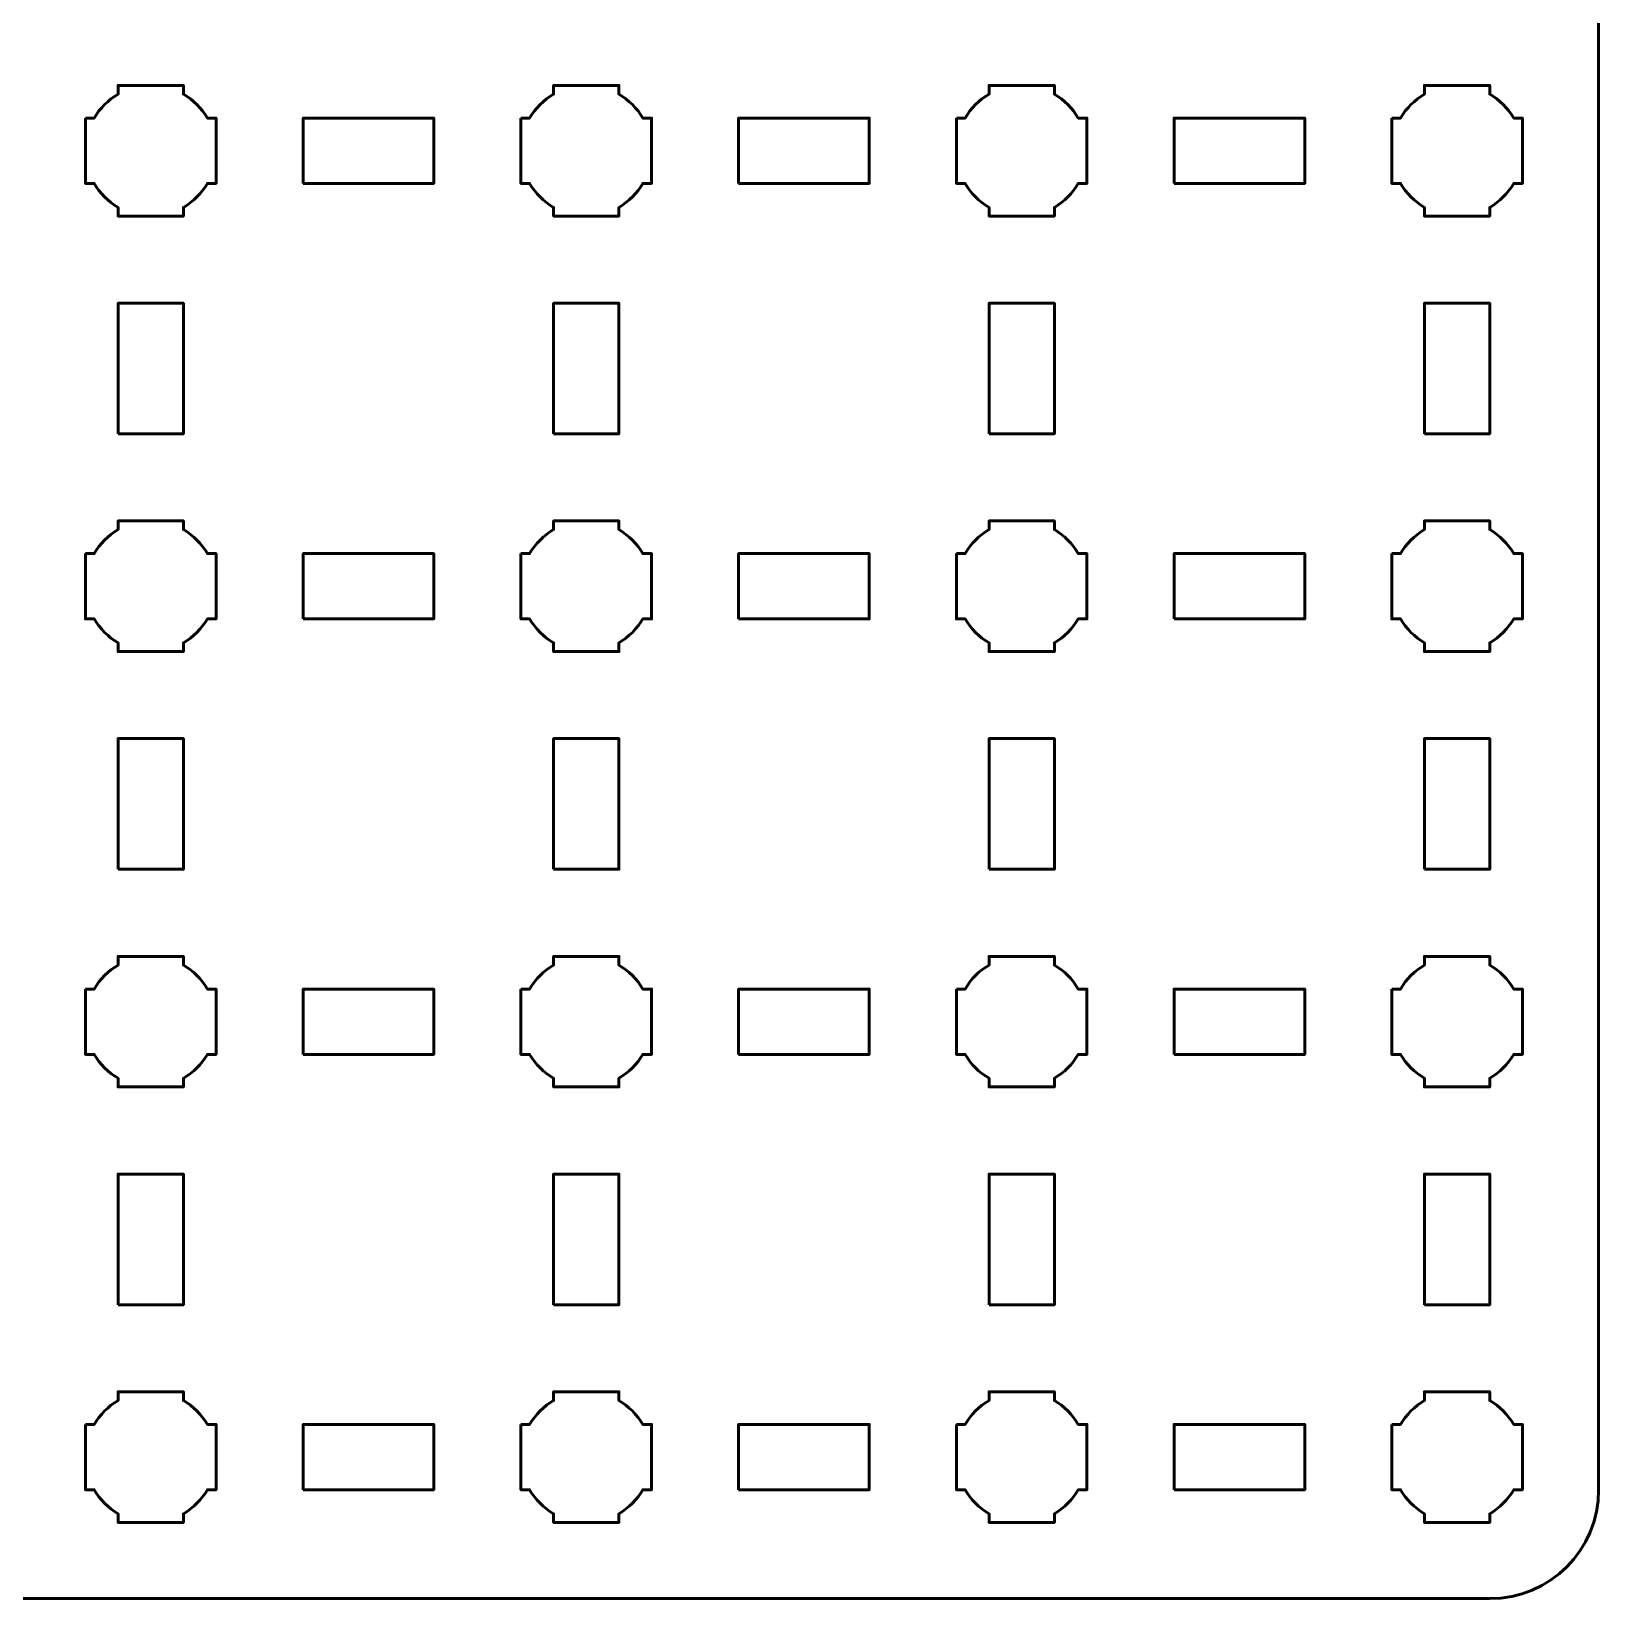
# Model space of a CAD drawing. Header units: centimetres. Extents: x -40.1 to 19.1, y -44.5 to 14.8.
# Drawn here: x 11.95 to 19.15, y -44.5 to -37.3 of the extents above; entities that cross this region are included whole.
import ezdxf

# ---------------------------------------------------------------- set-up
doc = ezdxf.new("R2010")
doc.units = ezdxf.units.CM
doc.header["$MEASUREMENT"] = 0
doc.layers.add('Layer 1', color=7, linetype='Continuous')

msp = doc.modelspace()

# ---------------------------------------------------------------- linework, layer by layer
at = {"layer": 'Layer 1', "lineweight": 53}
for points in [[(13.2, -38), (13.8, -38), (13.8, -37.7), (13.2, -37.7), (13.2, -38)], [(15.2, -38), (15.8, -38), (15.8, -37.7), (15.2, -37.7), (15.2, -38)], [(17.2, -38), (17.8, -38), (17.8, -37.7), (17.2, -37.7), (17.2, -38)], [(12.35, -39.15), (12.65, -39.15), (12.65, -38.55), (12.35, -38.55), (12.35, -39.15)], [(14.35, -39.15), (14.65, -39.15), (14.65, -38.55), (14.35, -38.55), (14.35, -39.15)], [(16.35, -39.15), (16.65, -39.15), (16.65, -38.55), (16.35, -38.55), (16.35, -39.15)], [(18.35, -39.15), (18.65, -39.15), (18.65, -38.55), (18.35, -38.55), (18.35, -39.15)], [(13.2, -40), (13.8, -40), (13.8, -39.7), (13.2, -39.7), (13.2, -40)], [(15.2, -40), (15.8, -40), (15.8, -39.7), (15.2, -39.7), (15.2, -40)], [(17.2, -40), (17.8, -40), (17.8, -39.7), (17.2, -39.7), (17.2, -40)], [(12.35, -41.15), (12.65, -41.15), (12.65, -40.55), (12.35, -40.55), (12.35, -41.15)], [(14.35, -41.15), (14.65, -41.15), (14.65, -40.55), (14.35, -40.55), (14.35, -41.15)], [(16.35, -41.15), (16.65, -41.15), (16.65, -40.55), (16.35, -40.55), (16.35, -41.15)], [(18.35, -41.15), (18.65, -41.15), (18.65, -40.55), (18.35, -40.55), (18.35, -41.15)], [(13.2, -42), (13.8, -42), (13.8, -41.7), (13.2, -41.7), (13.2, -42)], [(15.2, -42), (15.8, -42), (15.8, -41.7), (15.2, -41.7), (15.2, -42)], [(17.2, -42), (17.8, -42), (17.8, -41.7), (17.2, -41.7), (17.2, -42)], [(12.35, -43.15), (12.65, -43.15), (12.65, -42.55), (12.35, -42.55), (12.35, -43.15)], [(14.35, -43.15), (14.65, -43.15), (14.65, -42.55), (14.35, -42.55), (14.35, -43.15)], [(16.35, -43.15), (16.65, -43.15), (16.65, -42.55), (16.35, -42.55), (16.35, -43.15)], [(18.35, -43.15), (18.65, -43.15), (18.65, -42.55), (18.35, -42.55), (18.35, -43.15)], [(13.2, -44), (13.8, -44), (13.8, -43.7), (13.2, -43.7), (13.2, -44)], [(15.2, -44), (15.8, -44), (15.8, -43.7), (15.2, -43.7), (15.2, -44)], [(17.2, -44), (17.8, -44), (17.8, -43.7), (17.2, -43.7), (17.2, -44)]]:
    msp.add_lwpolyline(points, close=True, dxfattribs=at)
for points, knots in [([(-40.15, -44), (-40.15, -44), (-40.15, 14.3), (-40.15, 14.3), (-40.15, 14.3), (-40.15, 14.57609), (-39.92609, 14.8), (-39.65, 14.8), (-39.65, 14.8), (-39.65, 14.8), (18.65, 14.8), (18.65, 14.8), (18.65, 14.8), (18.92609, 14.8), (19.15, 14.57609), (19.15, 14.3), (19.15, 14.3), (19.15, 14.3), (19.15, -44), (19.15, -44), (19.15, -44), (19.15, -44.27609), (18.92609, -44.5), (18.65, -44.5), (18.65, -44.5), (18.65, -44.5), (-39.65, -44.5), (-39.65, -44.5), (-39.65, -44.5), (-39.92609, -44.5), (-40.15, -44.27609), (-40.15, -44)], [0, 0, 0, 0, 0.125, 0.125, 0.125, 0.125, 0.25, 0.25, 0.25, 0.25, 0.375, 0.375, 0.375, 0.375, 0.5, 0.5, 0.5, 0.5, 0.625, 0.625, 0.625, 0.625, 0.75, 0.75, 0.75, 0.75, 0.875, 0.875, 0.875, 0.875, 1, 1, 1, 1]), ([(12.2, -37.7), (12.2, -37.7), (12.24015, -37.7), (12.24015, -37.7), (12.24015, -37.7), (12.2665, -37.65447), (12.30447, -37.6165), (12.35, -37.59015), (12.35, -37.59015), (12.35, -37.59015), (12.35, -37.55), (12.35, -37.55), (12.35, -37.55), (12.35, -37.55), (12.5, -37.55), (12.5, -37.55), (12.5, -37.55), (12.5, -37.55), (12.65, -37.55), (12.65, -37.55), (12.65, -37.55), (12.65, -37.55), (12.65, -37.59015), (12.65, -37.59015), (12.65, -37.59015), (12.69553, -37.6165), (12.7335, -37.65447), (12.75985, -37.7), (12.75985, -37.7), (12.75985, -37.7), (12.8, -37.7), (12.8, -37.7), (12.8, -37.7), (12.8, -37.7), (12.8, -37.85), (12.8, -37.85), (12.8, -37.85), (12.8, -37.85), (12.8, -38), (12.8, -38), (12.8, -38), (12.8, -38), (12.75985, -38), (12.75985, -38), (12.75985, -38), (12.7335, -38.04553), (12.69553, -38.0835), (12.65, -38.10985), (12.65, -38.10985), (12.65, -38.10985), (12.65, -38.15), (12.65, -38.15), (12.65, -38.15), (12.65, -38.15), (12.5, -38.15), (12.5, -38.15), (12.5, -38.15), (12.5, -38.15), (12.35, -38.15), (12.35, -38.15), (12.35, -38.15), (12.35, -38.15), (12.35, -38.10985), (12.35, -38.10985), (12.35, -38.10985), (12.30447, -38.0835), (12.2665, -38.04553), (12.24015, -38), (12.24015, -38), (12.24015, -38), (12.2, -38), (12.2, -38), (12.2, -38), (12.2, -38), (12.2, -37.85), (12.2, -37.85), (12.2, -37.85), (12.2, -37.85), (12.2, -37.7), (12.2, -37.7)], [0, 0, 0, 0, 0.05, 0.05, 0.05, 0.05, 0.1, 0.1, 0.1, 0.1, 0.15, 0.15, 0.15, 0.15, 0.2, 0.2, 0.2, 0.2, 0.25, 0.25, 0.25, 0.25, 0.3, 0.3, 0.3, 0.3, 0.35, 0.35, 0.35, 0.35, 0.4, 0.4, 0.4, 0.4, 0.45, 0.45, 0.45, 0.45, 0.5, 0.5, 0.5, 0.5, 0.55, 0.55, 0.55, 0.55, 0.6, 0.6, 0.6, 0.6, 0.65, 0.65, 0.65, 0.65, 0.7, 0.7, 0.7, 0.7, 0.75, 0.75, 0.75, 0.75, 0.8, 0.8, 0.8, 0.8, 0.85, 0.85, 0.85, 0.85, 0.9, 0.9, 0.9, 0.9, 0.95, 0.95, 0.95, 0.95, 1, 1, 1, 1]), ([(14.2, -37.7), (14.2, -37.7), (14.24015, -37.7), (14.24015, -37.7), (14.24015, -37.7), (14.2665, -37.65447), (14.30447, -37.6165), (14.35, -37.59015), (14.35, -37.59015), (14.35, -37.59015), (14.35, -37.55), (14.35, -37.55), (14.35, -37.55), (14.35, -37.55), (14.5, -37.55), (14.5, -37.55), (14.5, -37.55), (14.5, -37.55), (14.65, -37.55), (14.65, -37.55), (14.65, -37.55), (14.65, -37.55), (14.65, -37.59015), (14.65, -37.59015), (14.65, -37.59015), (14.69553, -37.6165), (14.7335, -37.65447), (14.75985, -37.7), (14.75985, -37.7), (14.75985, -37.7), (14.8, -37.7), (14.8, -37.7), (14.8, -37.7), (14.8, -37.7), (14.8, -37.85), (14.8, -37.85), (14.8, -37.85), (14.8, -37.85), (14.8, -38), (14.8, -38), (14.8, -38), (14.8, -38), (14.75985, -38), (14.75985, -38), (14.75985, -38), (14.7335, -38.04553), (14.69553, -38.0835), (14.65, -38.10985), (14.65, -38.10985), (14.65, -38.10985), (14.65, -38.15), (14.65, -38.15), (14.65, -38.15), (14.65, -38.15), (14.5, -38.15), (14.5, -38.15), (14.5, -38.15), (14.5, -38.15), (14.35, -38.15), (14.35, -38.15), (14.35, -38.15), (14.35, -38.15), (14.35, -38.10985), (14.35, -38.10985), (14.35, -38.10985), (14.30447, -38.0835), (14.2665, -38.04553), (14.24015, -38), (14.24015, -38), (14.24015, -38), (14.2, -38), (14.2, -38), (14.2, -38), (14.2, -38), (14.2, -37.85), (14.2, -37.85), (14.2, -37.85), (14.2, -37.85), (14.2, -37.7), (14.2, -37.7)], [0, 0, 0, 0, 0.05, 0.05, 0.05, 0.05, 0.1, 0.1, 0.1, 0.1, 0.15, 0.15, 0.15, 0.15, 0.2, 0.2, 0.2, 0.2, 0.25, 0.25, 0.25, 0.25, 0.3, 0.3, 0.3, 0.3, 0.35, 0.35, 0.35, 0.35, 0.4, 0.4, 0.4, 0.4, 0.45, 0.45, 0.45, 0.45, 0.5, 0.5, 0.5, 0.5, 0.55, 0.55, 0.55, 0.55, 0.6, 0.6, 0.6, 0.6, 0.65, 0.65, 0.65, 0.65, 0.7, 0.7, 0.7, 0.7, 0.75, 0.75, 0.75, 0.75, 0.8, 0.8, 0.8, 0.8, 0.85, 0.85, 0.85, 0.85, 0.9, 0.9, 0.9, 0.9, 0.95, 0.95, 0.95, 0.95, 1, 1, 1, 1]), ([(16.2, -37.7), (16.2, -37.7), (16.24015, -37.7), (16.24015, -37.7), (16.24015, -37.7), (16.2665, -37.65447), (16.30447, -37.6165), (16.35, -37.59015), (16.35, -37.59015), (16.35, -37.59015), (16.35, -37.55), (16.35, -37.55), (16.35, -37.55), (16.35, -37.55), (16.5, -37.55), (16.5, -37.55), (16.5, -37.55), (16.5, -37.55), (16.65, -37.55), (16.65, -37.55), (16.65, -37.55), (16.65, -37.55), (16.65, -37.59015), (16.65, -37.59015), (16.65, -37.59015), (16.69553, -37.6165), (16.7335, -37.65447), (16.75985, -37.7), (16.75985, -37.7), (16.75985, -37.7), (16.8, -37.7), (16.8, -37.7), (16.8, -37.7), (16.8, -37.7), (16.8, -37.85), (16.8, -37.85), (16.8, -37.85), (16.8, -37.85), (16.8, -38), (16.8, -38), (16.8, -38), (16.8, -38), (16.75985, -38), (16.75985, -38), (16.75985, -38), (16.7335, -38.04553), (16.69553, -38.0835), (16.65, -38.10985), (16.65, -38.10985), (16.65, -38.10985), (16.65, -38.15), (16.65, -38.15), (16.65, -38.15), (16.65, -38.15), (16.5, -38.15), (16.5, -38.15), (16.5, -38.15), (16.5, -38.15), (16.35, -38.15), (16.35, -38.15), (16.35, -38.15), (16.35, -38.15), (16.35, -38.10985), (16.35, -38.10985), (16.35, -38.10985), (16.30447, -38.0835), (16.2665, -38.04553), (16.24015, -38), (16.24015, -38), (16.24015, -38), (16.2, -38), (16.2, -38), (16.2, -38), (16.2, -38), (16.2, -37.85), (16.2, -37.85), (16.2, -37.85), (16.2, -37.85), (16.2, -37.7), (16.2, -37.7)], [0, 0, 0, 0, 0.05, 0.05, 0.05, 0.05, 0.1, 0.1, 0.1, 0.1, 0.15, 0.15, 0.15, 0.15, 0.2, 0.2, 0.2, 0.2, 0.25, 0.25, 0.25, 0.25, 0.3, 0.3, 0.3, 0.3, 0.35, 0.35, 0.35, 0.35, 0.4, 0.4, 0.4, 0.4, 0.45, 0.45, 0.45, 0.45, 0.5, 0.5, 0.5, 0.5, 0.55, 0.55, 0.55, 0.55, 0.6, 0.6, 0.6, 0.6, 0.65, 0.65, 0.65, 0.65, 0.7, 0.7, 0.7, 0.7, 0.75, 0.75, 0.75, 0.75, 0.8, 0.8, 0.8, 0.8, 0.85, 0.85, 0.85, 0.85, 0.9, 0.9, 0.9, 0.9, 0.95, 0.95, 0.95, 0.95, 1, 1, 1, 1]), ([(18.2, -37.7), (18.2, -37.7), (18.24015, -37.7), (18.24015, -37.7), (18.24015, -37.7), (18.2665, -37.65447), (18.30447, -37.6165), (18.35, -37.59015), (18.35, -37.59015), (18.35, -37.59015), (18.35, -37.55), (18.35, -37.55), (18.35, -37.55), (18.35, -37.55), (18.5, -37.55), (18.5, -37.55), (18.5, -37.55), (18.5, -37.55), (18.65, -37.55), (18.65, -37.55), (18.65, -37.55), (18.65, -37.55), (18.65, -37.59015), (18.65, -37.59015), (18.65, -37.59015), (18.69553, -37.6165), (18.7335, -37.65447), (18.75985, -37.7), (18.75985, -37.7), (18.75985, -37.7), (18.8, -37.7), (18.8, -37.7), (18.8, -37.7), (18.8, -37.7), (18.8, -37.85), (18.8, -37.85), (18.8, -37.85), (18.8, -37.85), (18.8, -38), (18.8, -38), (18.8, -38), (18.8, -38), (18.75985, -38), (18.75985, -38), (18.75985, -38), (18.7335, -38.04553), (18.69553, -38.0835), (18.65, -38.10985), (18.65, -38.10985), (18.65, -38.10985), (18.65, -38.15), (18.65, -38.15), (18.65, -38.15), (18.65, -38.15), (18.5, -38.15), (18.5, -38.15), (18.5, -38.15), (18.5, -38.15), (18.35, -38.15), (18.35, -38.15), (18.35, -38.15), (18.35, -38.15), (18.35, -38.10985), (18.35, -38.10985), (18.35, -38.10985), (18.30447, -38.0835), (18.2665, -38.04553), (18.24015, -38), (18.24015, -38), (18.24015, -38), (18.2, -38), (18.2, -38), (18.2, -38), (18.2, -38), (18.2, -37.85), (18.2, -37.85), (18.2, -37.85), (18.2, -37.85), (18.2, -37.7), (18.2, -37.7)], [0, 0, 0, 0, 0.05, 0.05, 0.05, 0.05, 0.1, 0.1, 0.1, 0.1, 0.15, 0.15, 0.15, 0.15, 0.2, 0.2, 0.2, 0.2, 0.25, 0.25, 0.25, 0.25, 0.3, 0.3, 0.3, 0.3, 0.35, 0.35, 0.35, 0.35, 0.4, 0.4, 0.4, 0.4, 0.45, 0.45, 0.45, 0.45, 0.5, 0.5, 0.5, 0.5, 0.55, 0.55, 0.55, 0.55, 0.6, 0.6, 0.6, 0.6, 0.65, 0.65, 0.65, 0.65, 0.7, 0.7, 0.7, 0.7, 0.75, 0.75, 0.75, 0.75, 0.8, 0.8, 0.8, 0.8, 0.85, 0.85, 0.85, 0.85, 0.9, 0.9, 0.9, 0.9, 0.95, 0.95, 0.95, 0.95, 1, 1, 1, 1]), ([(12.2, -39.7), (12.2, -39.7), (12.24015, -39.7), (12.24015, -39.7), (12.24015, -39.7), (12.2665, -39.65447), (12.30447, -39.6165), (12.35, -39.59015), (12.35, -39.59015), (12.35, -39.59015), (12.35, -39.55), (12.35, -39.55), (12.35, -39.55), (12.35, -39.55), (12.5, -39.55), (12.5, -39.55), (12.5, -39.55), (12.5, -39.55), (12.65, -39.55), (12.65, -39.55), (12.65, -39.55), (12.65, -39.55), (12.65, -39.59015), (12.65, -39.59015), (12.65, -39.59015), (12.69553, -39.6165), (12.7335, -39.65447), (12.75985, -39.7), (12.75985, -39.7), (12.75985, -39.7), (12.8, -39.7), (12.8, -39.7), (12.8, -39.7), (12.8, -39.7), (12.8, -39.85), (12.8, -39.85), (12.8, -39.85), (12.8, -39.85), (12.8, -40), (12.8, -40), (12.8, -40), (12.8, -40), (12.75985, -40), (12.75985, -40), (12.75985, -40), (12.7335, -40.04553), (12.69553, -40.0835), (12.65, -40.10985), (12.65, -40.10985), (12.65, -40.10985), (12.65, -40.15), (12.65, -40.15), (12.65, -40.15), (12.65, -40.15), (12.5, -40.15), (12.5, -40.15), (12.5, -40.15), (12.5, -40.15), (12.35, -40.15), (12.35, -40.15), (12.35, -40.15), (12.35, -40.15), (12.35, -40.10985), (12.35, -40.10985), (12.35, -40.10985), (12.30447, -40.0835), (12.2665, -40.04553), (12.24015, -40), (12.24015, -40), (12.24015, -40), (12.2, -40), (12.2, -40), (12.2, -40), (12.2, -40), (12.2, -39.85), (12.2, -39.85), (12.2, -39.85), (12.2, -39.85), (12.2, -39.7), (12.2, -39.7)], [0, 0, 0, 0, 0.05, 0.05, 0.05, 0.05, 0.1, 0.1, 0.1, 0.1, 0.15, 0.15, 0.15, 0.15, 0.2, 0.2, 0.2, 0.2, 0.25, 0.25, 0.25, 0.25, 0.3, 0.3, 0.3, 0.3, 0.35, 0.35, 0.35, 0.35, 0.4, 0.4, 0.4, 0.4, 0.45, 0.45, 0.45, 0.45, 0.5, 0.5, 0.5, 0.5, 0.55, 0.55, 0.55, 0.55, 0.6, 0.6, 0.6, 0.6, 0.65, 0.65, 0.65, 0.65, 0.7, 0.7, 0.7, 0.7, 0.75, 0.75, 0.75, 0.75, 0.8, 0.8, 0.8, 0.8, 0.85, 0.85, 0.85, 0.85, 0.9, 0.9, 0.9, 0.9, 0.95, 0.95, 0.95, 0.95, 1, 1, 1, 1]), ([(14.2, -39.7), (14.2, -39.7), (14.24015, -39.7), (14.24015, -39.7), (14.24015, -39.7), (14.2665, -39.65447), (14.30447, -39.6165), (14.35, -39.59015), (14.35, -39.59015), (14.35, -39.59015), (14.35, -39.55), (14.35, -39.55), (14.35, -39.55), (14.35, -39.55), (14.5, -39.55), (14.5, -39.55), (14.5, -39.55), (14.5, -39.55), (14.65, -39.55), (14.65, -39.55), (14.65, -39.55), (14.65, -39.55), (14.65, -39.59015), (14.65, -39.59015), (14.65, -39.59015), (14.69553, -39.6165), (14.7335, -39.65447), (14.75985, -39.7), (14.75985, -39.7), (14.75985, -39.7), (14.8, -39.7), (14.8, -39.7), (14.8, -39.7), (14.8, -39.7), (14.8, -39.85), (14.8, -39.85), (14.8, -39.85), (14.8, -39.85), (14.8, -40), (14.8, -40), (14.8, -40), (14.8, -40), (14.75985, -40), (14.75985, -40), (14.75985, -40), (14.7335, -40.04553), (14.69553, -40.0835), (14.65, -40.10985), (14.65, -40.10985), (14.65, -40.10985), (14.65, -40.15), (14.65, -40.15), (14.65, -40.15), (14.65, -40.15), (14.5, -40.15), (14.5, -40.15), (14.5, -40.15), (14.5, -40.15), (14.35, -40.15), (14.35, -40.15), (14.35, -40.15), (14.35, -40.15), (14.35, -40.10985), (14.35, -40.10985), (14.35, -40.10985), (14.30447, -40.0835), (14.2665, -40.04553), (14.24015, -40), (14.24015, -40), (14.24015, -40), (14.2, -40), (14.2, -40), (14.2, -40), (14.2, -40), (14.2, -39.85), (14.2, -39.85), (14.2, -39.85), (14.2, -39.85), (14.2, -39.7), (14.2, -39.7)], [0, 0, 0, 0, 0.05, 0.05, 0.05, 0.05, 0.1, 0.1, 0.1, 0.1, 0.15, 0.15, 0.15, 0.15, 0.2, 0.2, 0.2, 0.2, 0.25, 0.25, 0.25, 0.25, 0.3, 0.3, 0.3, 0.3, 0.35, 0.35, 0.35, 0.35, 0.4, 0.4, 0.4, 0.4, 0.45, 0.45, 0.45, 0.45, 0.5, 0.5, 0.5, 0.5, 0.55, 0.55, 0.55, 0.55, 0.6, 0.6, 0.6, 0.6, 0.65, 0.65, 0.65, 0.65, 0.7, 0.7, 0.7, 0.7, 0.75, 0.75, 0.75, 0.75, 0.8, 0.8, 0.8, 0.8, 0.85, 0.85, 0.85, 0.85, 0.9, 0.9, 0.9, 0.9, 0.95, 0.95, 0.95, 0.95, 1, 1, 1, 1]), ([(16.2, -39.7), (16.2, -39.7), (16.24015, -39.7), (16.24015, -39.7), (16.24015, -39.7), (16.2665, -39.65447), (16.30447, -39.6165), (16.35, -39.59015), (16.35, -39.59015), (16.35, -39.59015), (16.35, -39.55), (16.35, -39.55), (16.35, -39.55), (16.35, -39.55), (16.5, -39.55), (16.5, -39.55), (16.5, -39.55), (16.5, -39.55), (16.65, -39.55), (16.65, -39.55), (16.65, -39.55), (16.65, -39.55), (16.65, -39.59015), (16.65, -39.59015), (16.65, -39.59015), (16.69553, -39.6165), (16.7335, -39.65447), (16.75985, -39.7), (16.75985, -39.7), (16.75985, -39.7), (16.8, -39.7), (16.8, -39.7), (16.8, -39.7), (16.8, -39.7), (16.8, -39.85), (16.8, -39.85), (16.8, -39.85), (16.8, -39.85), (16.8, -40), (16.8, -40), (16.8, -40), (16.8, -40), (16.75985, -40), (16.75985, -40), (16.75985, -40), (16.7335, -40.04553), (16.69553, -40.0835), (16.65, -40.10985), (16.65, -40.10985), (16.65, -40.10985), (16.65, -40.15), (16.65, -40.15), (16.65, -40.15), (16.65, -40.15), (16.5, -40.15), (16.5, -40.15), (16.5, -40.15), (16.5, -40.15), (16.35, -40.15), (16.35, -40.15), (16.35, -40.15), (16.35, -40.15), (16.35, -40.10985), (16.35, -40.10985), (16.35, -40.10985), (16.30447, -40.0835), (16.2665, -40.04553), (16.24015, -40), (16.24015, -40), (16.24015, -40), (16.2, -40), (16.2, -40), (16.2, -40), (16.2, -40), (16.2, -39.85), (16.2, -39.85), (16.2, -39.85), (16.2, -39.85), (16.2, -39.7), (16.2, -39.7)], [0, 0, 0, 0, 0.05, 0.05, 0.05, 0.05, 0.1, 0.1, 0.1, 0.1, 0.15, 0.15, 0.15, 0.15, 0.2, 0.2, 0.2, 0.2, 0.25, 0.25, 0.25, 0.25, 0.3, 0.3, 0.3, 0.3, 0.35, 0.35, 0.35, 0.35, 0.4, 0.4, 0.4, 0.4, 0.45, 0.45, 0.45, 0.45, 0.5, 0.5, 0.5, 0.5, 0.55, 0.55, 0.55, 0.55, 0.6, 0.6, 0.6, 0.6, 0.65, 0.65, 0.65, 0.65, 0.7, 0.7, 0.7, 0.7, 0.75, 0.75, 0.75, 0.75, 0.8, 0.8, 0.8, 0.8, 0.85, 0.85, 0.85, 0.85, 0.9, 0.9, 0.9, 0.9, 0.95, 0.95, 0.95, 0.95, 1, 1, 1, 1]), ([(18.2, -39.7), (18.2, -39.7), (18.24015, -39.7), (18.24015, -39.7), (18.24015, -39.7), (18.2665, -39.65447), (18.30447, -39.6165), (18.35, -39.59015), (18.35, -39.59015), (18.35, -39.59015), (18.35, -39.55), (18.35, -39.55), (18.35, -39.55), (18.35, -39.55), (18.5, -39.55), (18.5, -39.55), (18.5, -39.55), (18.5, -39.55), (18.65, -39.55), (18.65, -39.55), (18.65, -39.55), (18.65, -39.55), (18.65, -39.59015), (18.65, -39.59015), (18.65, -39.59015), (18.69553, -39.6165), (18.7335, -39.65447), (18.75985, -39.7), (18.75985, -39.7), (18.75985, -39.7), (18.8, -39.7), (18.8, -39.7), (18.8, -39.7), (18.8, -39.7), (18.8, -39.85), (18.8, -39.85), (18.8, -39.85), (18.8, -39.85), (18.8, -40), (18.8, -40), (18.8, -40), (18.8, -40), (18.75985, -40), (18.75985, -40), (18.75985, -40), (18.7335, -40.04553), (18.69553, -40.0835), (18.65, -40.10985), (18.65, -40.10985), (18.65, -40.10985), (18.65, -40.15), (18.65, -40.15), (18.65, -40.15), (18.65, -40.15), (18.5, -40.15), (18.5, -40.15), (18.5, -40.15), (18.5, -40.15), (18.35, -40.15), (18.35, -40.15), (18.35, -40.15), (18.35, -40.15), (18.35, -40.10985), (18.35, -40.10985), (18.35, -40.10985), (18.30447, -40.0835), (18.2665, -40.04553), (18.24015, -40), (18.24015, -40), (18.24015, -40), (18.2, -40), (18.2, -40), (18.2, -40), (18.2, -40), (18.2, -39.85), (18.2, -39.85), (18.2, -39.85), (18.2, -39.85), (18.2, -39.7), (18.2, -39.7)], [0, 0, 0, 0, 0.05, 0.05, 0.05, 0.05, 0.1, 0.1, 0.1, 0.1, 0.15, 0.15, 0.15, 0.15, 0.2, 0.2, 0.2, 0.2, 0.25, 0.25, 0.25, 0.25, 0.3, 0.3, 0.3, 0.3, 0.35, 0.35, 0.35, 0.35, 0.4, 0.4, 0.4, 0.4, 0.45, 0.45, 0.45, 0.45, 0.5, 0.5, 0.5, 0.5, 0.55, 0.55, 0.55, 0.55, 0.6, 0.6, 0.6, 0.6, 0.65, 0.65, 0.65, 0.65, 0.7, 0.7, 0.7, 0.7, 0.75, 0.75, 0.75, 0.75, 0.8, 0.8, 0.8, 0.8, 0.85, 0.85, 0.85, 0.85, 0.9, 0.9, 0.9, 0.9, 0.95, 0.95, 0.95, 0.95, 1, 1, 1, 1]), ([(12.2, -41.7), (12.2, -41.7), (12.24015, -41.7), (12.24015, -41.7), (12.24015, -41.7), (12.2665, -41.65447), (12.30447, -41.6165), (12.35, -41.59015), (12.35, -41.59015), (12.35, -41.59015), (12.35, -41.55), (12.35, -41.55), (12.35, -41.55), (12.35, -41.55), (12.5, -41.55), (12.5, -41.55), (12.5, -41.55), (12.5, -41.55), (12.65, -41.55), (12.65, -41.55), (12.65, -41.55), (12.65, -41.55), (12.65, -41.59015), (12.65, -41.59015), (12.65, -41.59015), (12.69553, -41.6165), (12.7335, -41.65447), (12.75985, -41.7), (12.75985, -41.7), (12.75985, -41.7), (12.8, -41.7), (12.8, -41.7), (12.8, -41.7), (12.8, -41.7), (12.8, -41.85), (12.8, -41.85), (12.8, -41.85), (12.8, -41.85), (12.8, -42), (12.8, -42), (12.8, -42), (12.8, -42), (12.75985, -42), (12.75985, -42), (12.75985, -42), (12.7335, -42.04553), (12.69553, -42.0835), (12.65, -42.10985), (12.65, -42.10985), (12.65, -42.10985), (12.65, -42.15), (12.65, -42.15), (12.65, -42.15), (12.65, -42.15), (12.5, -42.15), (12.5, -42.15), (12.5, -42.15), (12.5, -42.15), (12.35, -42.15), (12.35, -42.15), (12.35, -42.15), (12.35, -42.15), (12.35, -42.10985), (12.35, -42.10985), (12.35, -42.10985), (12.30447, -42.0835), (12.2665, -42.04553), (12.24015, -42), (12.24015, -42), (12.24015, -42), (12.2, -42), (12.2, -42), (12.2, -42), (12.2, -42), (12.2, -41.85), (12.2, -41.85), (12.2, -41.85), (12.2, -41.85), (12.2, -41.7), (12.2, -41.7)], [0, 0, 0, 0, 0.05, 0.05, 0.05, 0.05, 0.1, 0.1, 0.1, 0.1, 0.15, 0.15, 0.15, 0.15, 0.2, 0.2, 0.2, 0.2, 0.25, 0.25, 0.25, 0.25, 0.3, 0.3, 0.3, 0.3, 0.35, 0.35, 0.35, 0.35, 0.4, 0.4, 0.4, 0.4, 0.45, 0.45, 0.45, 0.45, 0.5, 0.5, 0.5, 0.5, 0.55, 0.55, 0.55, 0.55, 0.6, 0.6, 0.6, 0.6, 0.65, 0.65, 0.65, 0.65, 0.7, 0.7, 0.7, 0.7, 0.75, 0.75, 0.75, 0.75, 0.8, 0.8, 0.8, 0.8, 0.85, 0.85, 0.85, 0.85, 0.9, 0.9, 0.9, 0.9, 0.95, 0.95, 0.95, 0.95, 1, 1, 1, 1]), ([(14.2, -41.7), (14.2, -41.7), (14.24015, -41.7), (14.24015, -41.7), (14.24015, -41.7), (14.2665, -41.65447), (14.30447, -41.6165), (14.35, -41.59015), (14.35, -41.59015), (14.35, -41.59015), (14.35, -41.55), (14.35, -41.55), (14.35, -41.55), (14.35, -41.55), (14.5, -41.55), (14.5, -41.55), (14.5, -41.55), (14.5, -41.55), (14.65, -41.55), (14.65, -41.55), (14.65, -41.55), (14.65, -41.55), (14.65, -41.59015), (14.65, -41.59015), (14.65, -41.59015), (14.69553, -41.6165), (14.7335, -41.65447), (14.75985, -41.7), (14.75985, -41.7), (14.75985, -41.7), (14.8, -41.7), (14.8, -41.7), (14.8, -41.7), (14.8, -41.7), (14.8, -41.85), (14.8, -41.85), (14.8, -41.85), (14.8, -41.85), (14.8, -42), (14.8, -42), (14.8, -42), (14.8, -42), (14.75985, -42), (14.75985, -42), (14.75985, -42), (14.7335, -42.04553), (14.69553, -42.0835), (14.65, -42.10985), (14.65, -42.10985), (14.65, -42.10985), (14.65, -42.15), (14.65, -42.15), (14.65, -42.15), (14.65, -42.15), (14.5, -42.15), (14.5, -42.15), (14.5, -42.15), (14.5, -42.15), (14.35, -42.15), (14.35, -42.15), (14.35, -42.15), (14.35, -42.15), (14.35, -42.10985), (14.35, -42.10985), (14.35, -42.10985), (14.30447, -42.0835), (14.2665, -42.04553), (14.24015, -42), (14.24015, -42), (14.24015, -42), (14.2, -42), (14.2, -42), (14.2, -42), (14.2, -42), (14.2, -41.85), (14.2, -41.85), (14.2, -41.85), (14.2, -41.85), (14.2, -41.7), (14.2, -41.7)], [0, 0, 0, 0, 0.05, 0.05, 0.05, 0.05, 0.1, 0.1, 0.1, 0.1, 0.15, 0.15, 0.15, 0.15, 0.2, 0.2, 0.2, 0.2, 0.25, 0.25, 0.25, 0.25, 0.3, 0.3, 0.3, 0.3, 0.35, 0.35, 0.35, 0.35, 0.4, 0.4, 0.4, 0.4, 0.45, 0.45, 0.45, 0.45, 0.5, 0.5, 0.5, 0.5, 0.55, 0.55, 0.55, 0.55, 0.6, 0.6, 0.6, 0.6, 0.65, 0.65, 0.65, 0.65, 0.7, 0.7, 0.7, 0.7, 0.75, 0.75, 0.75, 0.75, 0.8, 0.8, 0.8, 0.8, 0.85, 0.85, 0.85, 0.85, 0.9, 0.9, 0.9, 0.9, 0.95, 0.95, 0.95, 0.95, 1, 1, 1, 1]), ([(16.2, -41.7), (16.2, -41.7), (16.24015, -41.7), (16.24015, -41.7), (16.24015, -41.7), (16.2665, -41.65447), (16.30447, -41.6165), (16.35, -41.59015), (16.35, -41.59015), (16.35, -41.59015), (16.35, -41.55), (16.35, -41.55), (16.35, -41.55), (16.35, -41.55), (16.5, -41.55), (16.5, -41.55), (16.5, -41.55), (16.5, -41.55), (16.65, -41.55), (16.65, -41.55), (16.65, -41.55), (16.65, -41.55), (16.65, -41.59015), (16.65, -41.59015), (16.65, -41.59015), (16.69553, -41.6165), (16.7335, -41.65447), (16.75985, -41.7), (16.75985, -41.7), (16.75985, -41.7), (16.8, -41.7), (16.8, -41.7), (16.8, -41.7), (16.8, -41.7), (16.8, -41.85), (16.8, -41.85), (16.8, -41.85), (16.8, -41.85), (16.8, -42), (16.8, -42), (16.8, -42), (16.8, -42), (16.75985, -42), (16.75985, -42), (16.75985, -42), (16.7335, -42.04553), (16.69553, -42.0835), (16.65, -42.10985), (16.65, -42.10985), (16.65, -42.10985), (16.65, -42.15), (16.65, -42.15), (16.65, -42.15), (16.65, -42.15), (16.5, -42.15), (16.5, -42.15), (16.5, -42.15), (16.5, -42.15), (16.35, -42.15), (16.35, -42.15), (16.35, -42.15), (16.35, -42.15), (16.35, -42.10985), (16.35, -42.10985), (16.35, -42.10985), (16.30447, -42.0835), (16.2665, -42.04553), (16.24015, -42), (16.24015, -42), (16.24015, -42), (16.2, -42), (16.2, -42), (16.2, -42), (16.2, -42), (16.2, -41.85), (16.2, -41.85), (16.2, -41.85), (16.2, -41.85), (16.2, -41.7), (16.2, -41.7)], [0, 0, 0, 0, 0.05, 0.05, 0.05, 0.05, 0.1, 0.1, 0.1, 0.1, 0.15, 0.15, 0.15, 0.15, 0.2, 0.2, 0.2, 0.2, 0.25, 0.25, 0.25, 0.25, 0.3, 0.3, 0.3, 0.3, 0.35, 0.35, 0.35, 0.35, 0.4, 0.4, 0.4, 0.4, 0.45, 0.45, 0.45, 0.45, 0.5, 0.5, 0.5, 0.5, 0.55, 0.55, 0.55, 0.55, 0.6, 0.6, 0.6, 0.6, 0.65, 0.65, 0.65, 0.65, 0.7, 0.7, 0.7, 0.7, 0.75, 0.75, 0.75, 0.75, 0.8, 0.8, 0.8, 0.8, 0.85, 0.85, 0.85, 0.85, 0.9, 0.9, 0.9, 0.9, 0.95, 0.95, 0.95, 0.95, 1, 1, 1, 1]), ([(18.2, -41.7), (18.2, -41.7), (18.24015, -41.7), (18.24015, -41.7), (18.24015, -41.7), (18.2665, -41.65447), (18.30447, -41.6165), (18.35, -41.59015), (18.35, -41.59015), (18.35, -41.59015), (18.35, -41.55), (18.35, -41.55), (18.35, -41.55), (18.35, -41.55), (18.5, -41.55), (18.5, -41.55), (18.5, -41.55), (18.5, -41.55), (18.65, -41.55), (18.65, -41.55), (18.65, -41.55), (18.65, -41.55), (18.65, -41.59015), (18.65, -41.59015), (18.65, -41.59015), (18.69553, -41.6165), (18.7335, -41.65447), (18.75985, -41.7), (18.75985, -41.7), (18.75985, -41.7), (18.8, -41.7), (18.8, -41.7), (18.8, -41.7), (18.8, -41.7), (18.8, -41.85), (18.8, -41.85), (18.8, -41.85), (18.8, -41.85), (18.8, -42), (18.8, -42), (18.8, -42), (18.8, -42), (18.75985, -42), (18.75985, -42), (18.75985, -42), (18.7335, -42.04553), (18.69553, -42.0835), (18.65, -42.10985), (18.65, -42.10985), (18.65, -42.10985), (18.65, -42.15), (18.65, -42.15), (18.65, -42.15), (18.65, -42.15), (18.5, -42.15), (18.5, -42.15), (18.5, -42.15), (18.5, -42.15), (18.35, -42.15), (18.35, -42.15), (18.35, -42.15), (18.35, -42.15), (18.35, -42.10985), (18.35, -42.10985), (18.35, -42.10985), (18.30447, -42.0835), (18.2665, -42.04553), (18.24015, -42), (18.24015, -42), (18.24015, -42), (18.2, -42), (18.2, -42), (18.2, -42), (18.2, -42), (18.2, -41.85), (18.2, -41.85), (18.2, -41.85), (18.2, -41.85), (18.2, -41.7), (18.2, -41.7)], [0, 0, 0, 0, 0.05, 0.05, 0.05, 0.05, 0.1, 0.1, 0.1, 0.1, 0.15, 0.15, 0.15, 0.15, 0.2, 0.2, 0.2, 0.2, 0.25, 0.25, 0.25, 0.25, 0.3, 0.3, 0.3, 0.3, 0.35, 0.35, 0.35, 0.35, 0.4, 0.4, 0.4, 0.4, 0.45, 0.45, 0.45, 0.45, 0.5, 0.5, 0.5, 0.5, 0.55, 0.55, 0.55, 0.55, 0.6, 0.6, 0.6, 0.6, 0.65, 0.65, 0.65, 0.65, 0.7, 0.7, 0.7, 0.7, 0.75, 0.75, 0.75, 0.75, 0.8, 0.8, 0.8, 0.8, 0.85, 0.85, 0.85, 0.85, 0.9, 0.9, 0.9, 0.9, 0.95, 0.95, 0.95, 0.95, 1, 1, 1, 1]), ([(12.2, -43.7), (12.2, -43.7), (12.24015, -43.7), (12.24015, -43.7), (12.24015, -43.7), (12.2665, -43.65447), (12.30447, -43.6165), (12.35, -43.59015), (12.35, -43.59015), (12.35, -43.59015), (12.35, -43.55), (12.35, -43.55), (12.35, -43.55), (12.35, -43.55), (12.5, -43.55), (12.5, -43.55), (12.5, -43.55), (12.5, -43.55), (12.65, -43.55), (12.65, -43.55), (12.65, -43.55), (12.65, -43.55), (12.65, -43.59015), (12.65, -43.59015), (12.65, -43.59015), (12.69553, -43.6165), (12.7335, -43.65447), (12.75985, -43.7), (12.75985, -43.7), (12.75985, -43.7), (12.8, -43.7), (12.8, -43.7), (12.8, -43.7), (12.8, -43.7), (12.8, -43.85), (12.8, -43.85), (12.8, -43.85), (12.8, -43.85), (12.8, -44), (12.8, -44), (12.8, -44), (12.8, -44), (12.75985, -44), (12.75985, -44), (12.75985, -44), (12.7335, -44.04553), (12.69553, -44.0835), (12.65, -44.10985), (12.65, -44.10985), (12.65, -44.10985), (12.65, -44.15), (12.65, -44.15), (12.65, -44.15), (12.65, -44.15), (12.5, -44.15), (12.5, -44.15), (12.5, -44.15), (12.5, -44.15), (12.35, -44.15), (12.35, -44.15), (12.35, -44.15), (12.35, -44.15), (12.35, -44.10985), (12.35, -44.10985), (12.35, -44.10985), (12.30447, -44.0835), (12.2665, -44.04553), (12.24015, -44), (12.24015, -44), (12.24015, -44), (12.2, -44), (12.2, -44), (12.2, -44), (12.2, -44), (12.2, -43.85), (12.2, -43.85), (12.2, -43.85), (12.2, -43.85), (12.2, -43.7), (12.2, -43.7)], [0, 0, 0, 0, 0.05, 0.05, 0.05, 0.05, 0.1, 0.1, 0.1, 0.1, 0.15, 0.15, 0.15, 0.15, 0.2, 0.2, 0.2, 0.2, 0.25, 0.25, 0.25, 0.25, 0.3, 0.3, 0.3, 0.3, 0.35, 0.35, 0.35, 0.35, 0.4, 0.4, 0.4, 0.4, 0.45, 0.45, 0.45, 0.45, 0.5, 0.5, 0.5, 0.5, 0.55, 0.55, 0.55, 0.55, 0.6, 0.6, 0.6, 0.6, 0.65, 0.65, 0.65, 0.65, 0.7, 0.7, 0.7, 0.7, 0.75, 0.75, 0.75, 0.75, 0.8, 0.8, 0.8, 0.8, 0.85, 0.85, 0.85, 0.85, 0.9, 0.9, 0.9, 0.9, 0.95, 0.95, 0.95, 0.95, 1, 1, 1, 1]), ([(14.2, -43.7), (14.2, -43.7), (14.24015, -43.7), (14.24015, -43.7), (14.24015, -43.7), (14.2665, -43.65447), (14.30447, -43.6165), (14.35, -43.59015), (14.35, -43.59015), (14.35, -43.59015), (14.35, -43.55), (14.35, -43.55), (14.35, -43.55), (14.35, -43.55), (14.5, -43.55), (14.5, -43.55), (14.5, -43.55), (14.5, -43.55), (14.65, -43.55), (14.65, -43.55), (14.65, -43.55), (14.65, -43.55), (14.65, -43.59015), (14.65, -43.59015), (14.65, -43.59015), (14.69553, -43.6165), (14.7335, -43.65447), (14.75985, -43.7), (14.75985, -43.7), (14.75985, -43.7), (14.8, -43.7), (14.8, -43.7), (14.8, -43.7), (14.8, -43.7), (14.8, -43.85), (14.8, -43.85), (14.8, -43.85), (14.8, -43.85), (14.8, -44), (14.8, -44), (14.8, -44), (14.8, -44), (14.75985, -44), (14.75985, -44), (14.75985, -44), (14.7335, -44.04553), (14.69553, -44.0835), (14.65, -44.10985), (14.65, -44.10985), (14.65, -44.10985), (14.65, -44.15), (14.65, -44.15), (14.65, -44.15), (14.65, -44.15), (14.5, -44.15), (14.5, -44.15), (14.5, -44.15), (14.5, -44.15), (14.35, -44.15), (14.35, -44.15), (14.35, -44.15), (14.35, -44.15), (14.35, -44.10985), (14.35, -44.10985), (14.35, -44.10985), (14.30447, -44.0835), (14.2665, -44.04553), (14.24015, -44), (14.24015, -44), (14.24015, -44), (14.2, -44), (14.2, -44), (14.2, -44), (14.2, -44), (14.2, -43.85), (14.2, -43.85), (14.2, -43.85), (14.2, -43.85), (14.2, -43.7), (14.2, -43.7)], [0, 0, 0, 0, 0.05, 0.05, 0.05, 0.05, 0.1, 0.1, 0.1, 0.1, 0.15, 0.15, 0.15, 0.15, 0.2, 0.2, 0.2, 0.2, 0.25, 0.25, 0.25, 0.25, 0.3, 0.3, 0.3, 0.3, 0.35, 0.35, 0.35, 0.35, 0.4, 0.4, 0.4, 0.4, 0.45, 0.45, 0.45, 0.45, 0.5, 0.5, 0.5, 0.5, 0.55, 0.55, 0.55, 0.55, 0.6, 0.6, 0.6, 0.6, 0.65, 0.65, 0.65, 0.65, 0.7, 0.7, 0.7, 0.7, 0.75, 0.75, 0.75, 0.75, 0.8, 0.8, 0.8, 0.8, 0.85, 0.85, 0.85, 0.85, 0.9, 0.9, 0.9, 0.9, 0.95, 0.95, 0.95, 0.95, 1, 1, 1, 1]), ([(16.2, -43.7), (16.2, -43.7), (16.24015, -43.7), (16.24015, -43.7), (16.24015, -43.7), (16.2665, -43.65447), (16.30447, -43.6165), (16.35, -43.59015), (16.35, -43.59015), (16.35, -43.59015), (16.35, -43.55), (16.35, -43.55), (16.35, -43.55), (16.35, -43.55), (16.5, -43.55), (16.5, -43.55), (16.5, -43.55), (16.5, -43.55), (16.65, -43.55), (16.65, -43.55), (16.65, -43.55), (16.65, -43.55), (16.65, -43.59015), (16.65, -43.59015), (16.65, -43.59015), (16.69553, -43.6165), (16.7335, -43.65447), (16.75985, -43.7), (16.75985, -43.7), (16.75985, -43.7), (16.8, -43.7), (16.8, -43.7), (16.8, -43.7), (16.8, -43.7), (16.8, -43.85), (16.8, -43.85), (16.8, -43.85), (16.8, -43.85), (16.8, -44), (16.8, -44), (16.8, -44), (16.8, -44), (16.75985, -44), (16.75985, -44), (16.75985, -44), (16.7335, -44.04553), (16.69553, -44.0835), (16.65, -44.10985), (16.65, -44.10985), (16.65, -44.10985), (16.65, -44.15), (16.65, -44.15), (16.65, -44.15), (16.65, -44.15), (16.5, -44.15), (16.5, -44.15), (16.5, -44.15), (16.5, -44.15), (16.35, -44.15), (16.35, -44.15), (16.35, -44.15), (16.35, -44.15), (16.35, -44.10985), (16.35, -44.10985), (16.35, -44.10985), (16.30447, -44.0835), (16.2665, -44.04553), (16.24015, -44), (16.24015, -44), (16.24015, -44), (16.2, -44), (16.2, -44), (16.2, -44), (16.2, -44), (16.2, -43.85), (16.2, -43.85), (16.2, -43.85), (16.2, -43.85), (16.2, -43.7), (16.2, -43.7)], [0, 0, 0, 0, 0.05, 0.05, 0.05, 0.05, 0.1, 0.1, 0.1, 0.1, 0.15, 0.15, 0.15, 0.15, 0.2, 0.2, 0.2, 0.2, 0.25, 0.25, 0.25, 0.25, 0.3, 0.3, 0.3, 0.3, 0.35, 0.35, 0.35, 0.35, 0.4, 0.4, 0.4, 0.4, 0.45, 0.45, 0.45, 0.45, 0.5, 0.5, 0.5, 0.5, 0.55, 0.55, 0.55, 0.55, 0.6, 0.6, 0.6, 0.6, 0.65, 0.65, 0.65, 0.65, 0.7, 0.7, 0.7, 0.7, 0.75, 0.75, 0.75, 0.75, 0.8, 0.8, 0.8, 0.8, 0.85, 0.85, 0.85, 0.85, 0.9, 0.9, 0.9, 0.9, 0.95, 0.95, 0.95, 0.95, 1, 1, 1, 1]), ([(18.2, -43.7), (18.2, -43.7), (18.24015, -43.7), (18.24015, -43.7), (18.24015, -43.7), (18.2665, -43.65447), (18.30447, -43.6165), (18.35, -43.59015), (18.35, -43.59015), (18.35, -43.59015), (18.35, -43.55), (18.35, -43.55), (18.35, -43.55), (18.35, -43.55), (18.5, -43.55), (18.5, -43.55), (18.5, -43.55), (18.5, -43.55), (18.65, -43.55), (18.65, -43.55), (18.65, -43.55), (18.65, -43.55), (18.65, -43.59015), (18.65, -43.59015), (18.65, -43.59015), (18.69553, -43.6165), (18.7335, -43.65447), (18.75985, -43.7), (18.75985, -43.7), (18.75985, -43.7), (18.8, -43.7), (18.8, -43.7), (18.8, -43.7), (18.8, -43.7), (18.8, -43.85), (18.8, -43.85), (18.8, -43.85), (18.8, -43.85), (18.8, -44), (18.8, -44), (18.8, -44), (18.8, -44), (18.75985, -44), (18.75985, -44), (18.75985, -44), (18.7335, -44.04553), (18.69553, -44.0835), (18.65, -44.10985), (18.65, -44.10985), (18.65, -44.10985), (18.65, -44.15), (18.65, -44.15), (18.65, -44.15), (18.65, -44.15), (18.5, -44.15), (18.5, -44.15), (18.5, -44.15), (18.5, -44.15), (18.35, -44.15), (18.35, -44.15), (18.35, -44.15), (18.35, -44.15), (18.35, -44.10985), (18.35, -44.10985), (18.35, -44.10985), (18.30447, -44.0835), (18.2665, -44.04553), (18.24015, -44), (18.24015, -44), (18.24015, -44), (18.2, -44), (18.2, -44), (18.2, -44), (18.2, -44), (18.2, -43.85), (18.2, -43.85), (18.2, -43.85), (18.2, -43.85), (18.2, -43.7), (18.2, -43.7)], [0, 0, 0, 0, 0.05, 0.05, 0.05, 0.05, 0.1, 0.1, 0.1, 0.1, 0.15, 0.15, 0.15, 0.15, 0.2, 0.2, 0.2, 0.2, 0.25, 0.25, 0.25, 0.25, 0.3, 0.3, 0.3, 0.3, 0.35, 0.35, 0.35, 0.35, 0.4, 0.4, 0.4, 0.4, 0.45, 0.45, 0.45, 0.45, 0.5, 0.5, 0.5, 0.5, 0.55, 0.55, 0.55, 0.55, 0.6, 0.6, 0.6, 0.6, 0.65, 0.65, 0.65, 0.65, 0.7, 0.7, 0.7, 0.7, 0.75, 0.75, 0.75, 0.75, 0.8, 0.8, 0.8, 0.8, 0.85, 0.85, 0.85, 0.85, 0.9, 0.9, 0.9, 0.9, 0.95, 0.95, 0.95, 0.95, 1, 1, 1, 1])]:
    msp.add_open_spline(points, degree=3, knots=knots, dxfattribs=at)

doc.saveas('drawing.dxf')
